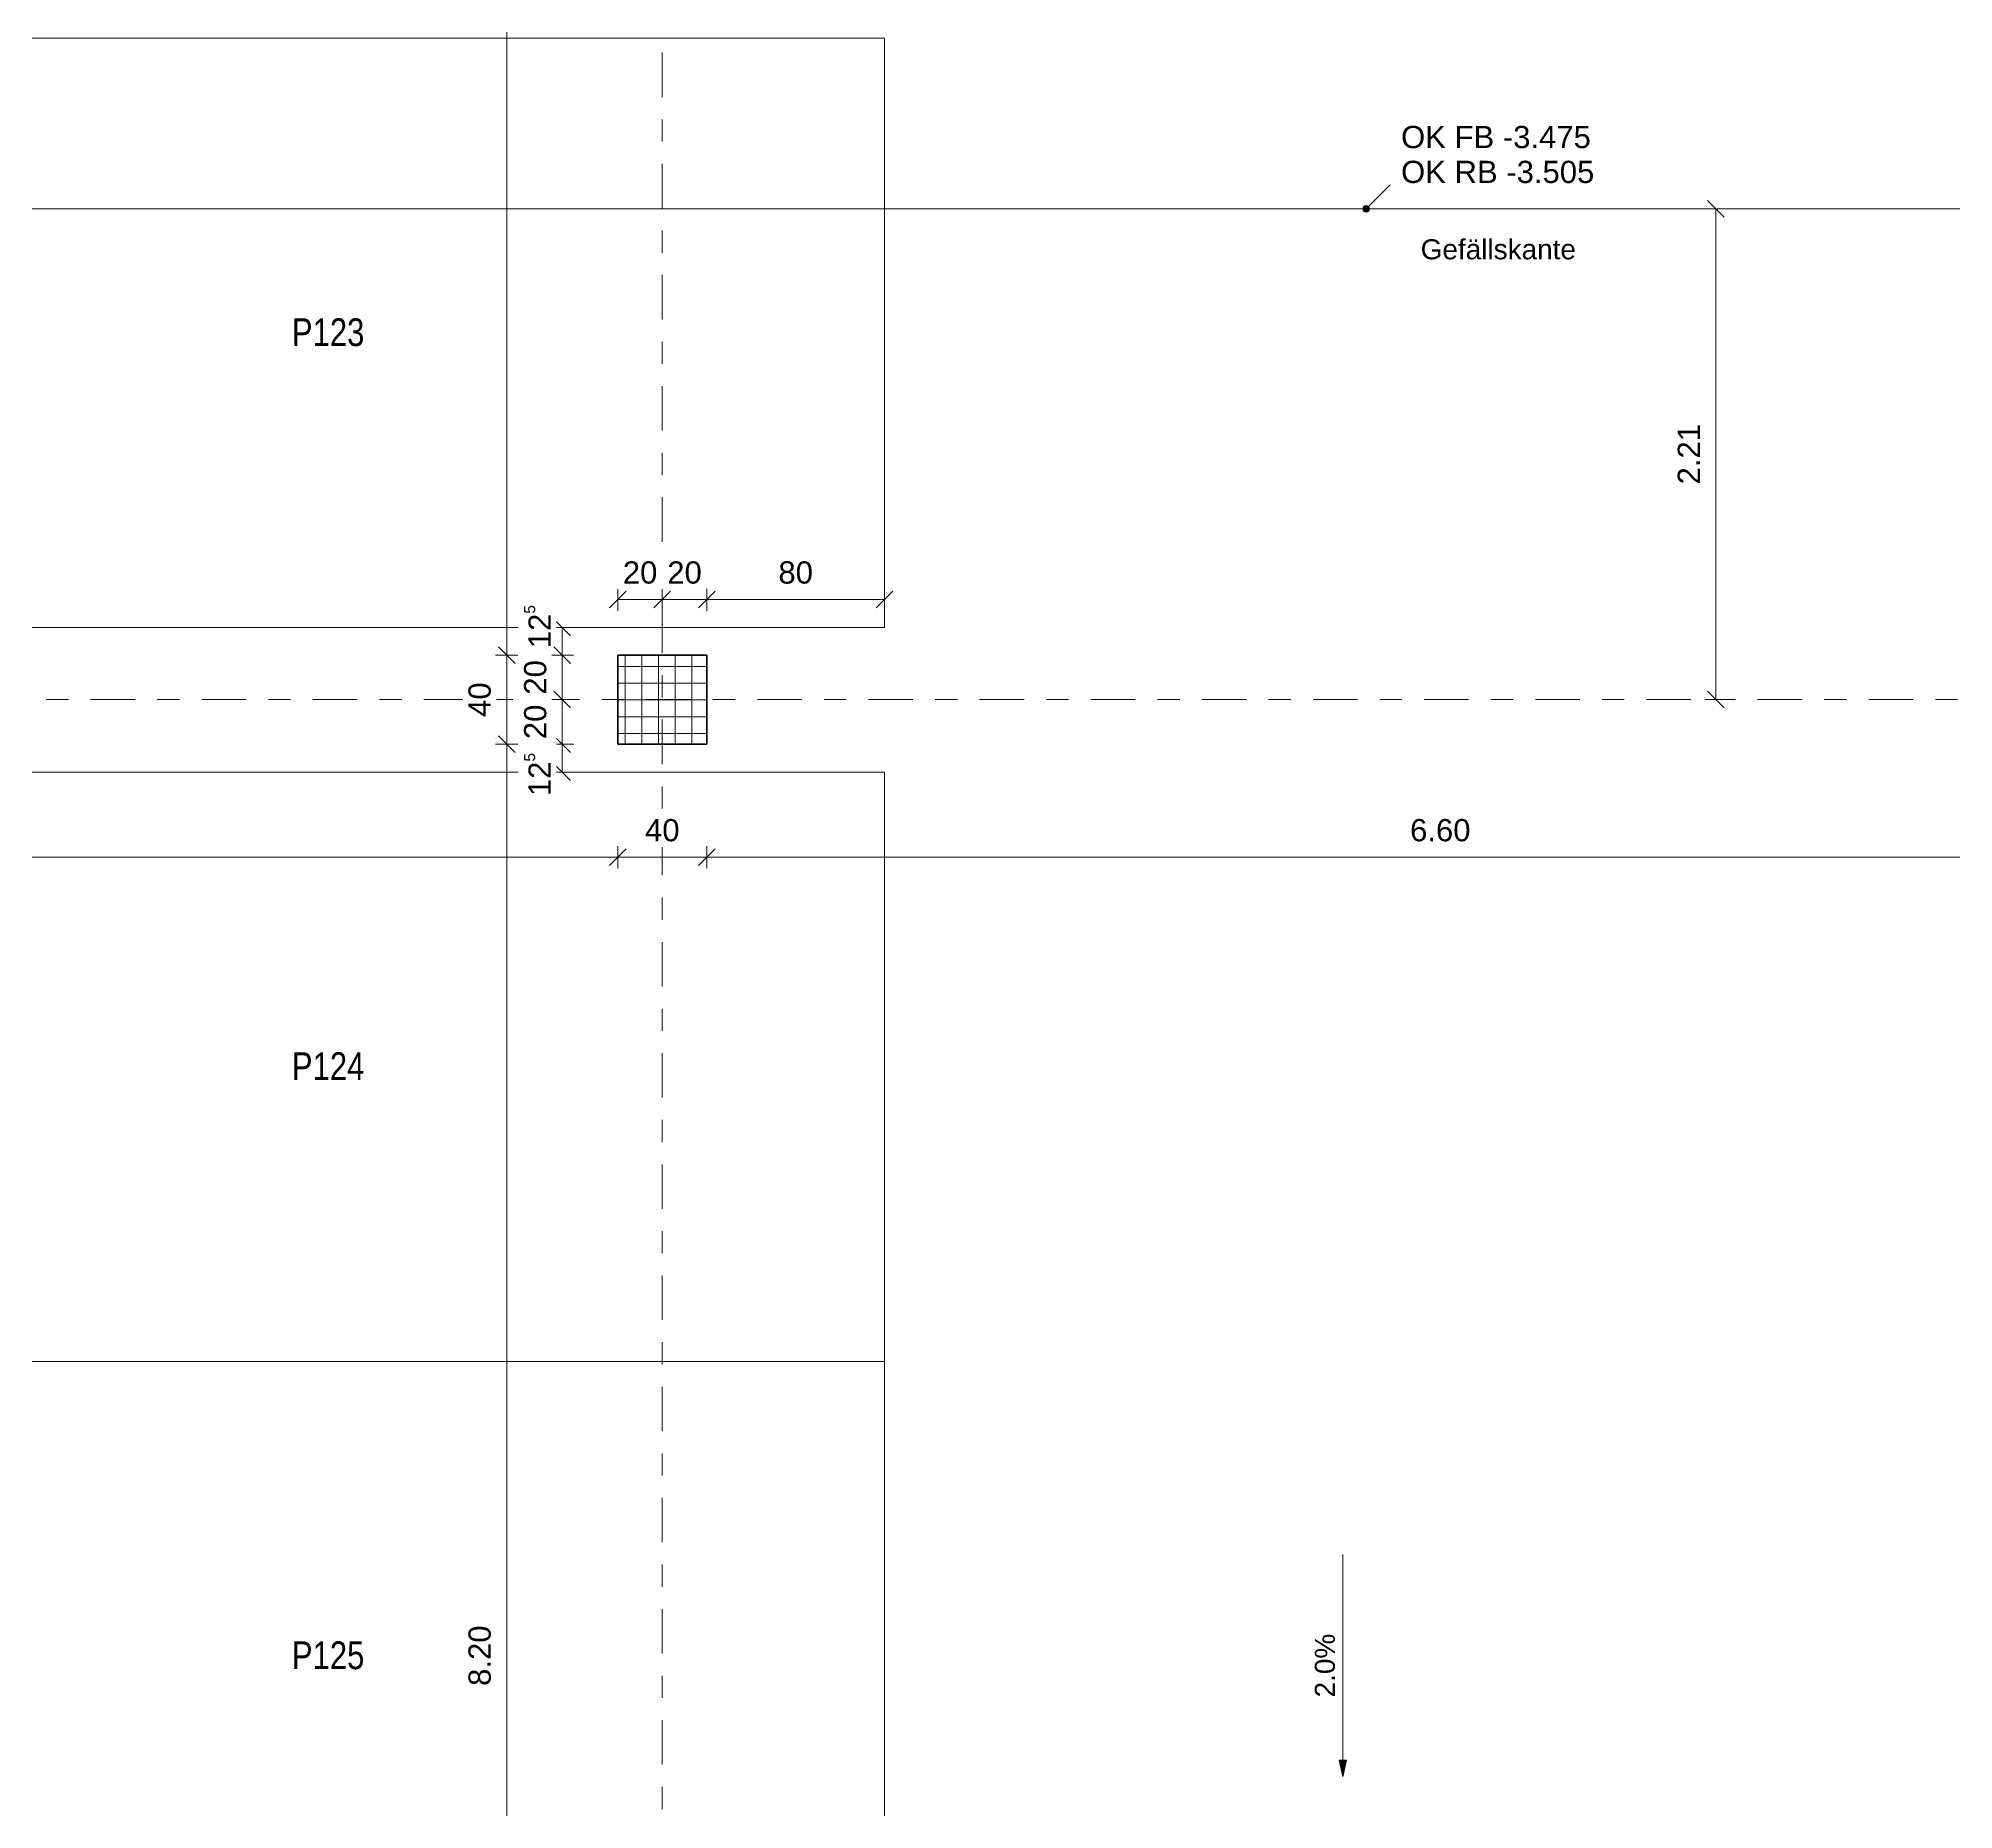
# Model space of a CAD drawing. Header units: metres. Extents: x -86 to 44, y -23 to 39.
# Drawn here: x -46.52 to -37.9, y -1.02 to 6.95 of the extents above; entities that cross this region are included whole.
import ezdxf

# ---------------------------------------------------------------- set-up
doc = ezdxf.new("R2010")
doc.units = ezdxf.units.M
doc.linetypes.add('_Rasterlinie_', pattern=[0.375, 0.2, -0.05, 0.075, -0.05])
for name, color, linetype, lineweight in [('A-____-____-DIMS', 7, 'Continuous', 5), ('A-____-____-DIMS-50', 7, 'Continuous', 5), ('A-FLOR-____-OTLN', 7, 'Continuous', 9), ('C-PRKG-____-IDEN', 7, 'Continuous', 5), ('C-PRKG-____-OTLN', 7, 'Continuous', 9), ('G-____-____-DIMS', 7, 'Continuous', 5), ('S-COLS-____-MCUT', 7, 'Continuous', 35), ('S-COLS-____-OTLN', 7, 'Continuous', 9), ('S-GRID-____-OTLN', 7, 'Continuous', 5), ('Text', 7, 'Continuous', 5)]:
    doc.layers.add(name, color=color, linetype=linetype, lineweight=lineweight)
doc.styles.add('Arial', font='arial.ttf', dxfattribs={"height": 0.09})
doc.styles.add('Arial_1', font='arial.ttf', dxfattribs={"height": 0.1})
doc.styles.add('Arial_3', font='arial.ttf', dxfattribs={"width": 0.8, "height": 0.125})
doc.dimstyles.new('SUB_Rohbau_fein_3', dxfattribs={"dimscale": 0.3048, "dimtxt": 0.102026, "dimasz": 0.246063, "dimexe": 0.164042, "dimexo": 0.0625, "dimgap": 0.123031, "dimtad": 1, "dimdec": 1, "dimlfac": 100, "dimrnd": 0.5, "dimdsep": 46, "dimtxsty": 'Arial_1', "dimblk1": 'OBLIQUE', "dimblk2": 'OBLIQUE', "dimsah": 1, "dimcen": 0.09, "dimazin": 0, "dimtfac": 1, "dimtdec": 4, "dimtix": 1, "dimtmove": 2, "dimatfit": 3, "dimfxl": 0.164042, "dimfxlon": 1, "dimtvp": 1, "dimtfill": 1, "dimtolj": 1, "dimtzin": 0, "dimarcsym": 2})
doc.dimstyles.new('SUB_Rohbau_fein_6', dxfattribs={"dimscale": 0.3048, "dimtxt": 0.102026, "dimasz": 0.246063, "dimexe": 0.164042, "dimexo": 0.0625, "dimgap": 0.123031, "dimtad": 1, "dimdec": 1, "dimlfac": 100, "dimrnd": 0.5, "dimdsep": 46, "dimtxsty": 'Arial_1', "dimblk1": 'OBLIQUE', "dimblk2": 'OBLIQUE', "dimsah": 1, "dimcen": 0.09, "dimazin": 0, "dimtfac": 1, "dimtdec": 4, "dimtix": 1, "dimtmove": 0, "dimatfit": 3, "dimfxl": 0.164042, "dimfxlon": 1, "dimtvp": 1, "dimtfill": 1, "dimtolj": 1, "dimtzin": 0, "dimarcsym": 2})
doc.dimstyles.new('SUB_Rohbau_fein_7', dxfattribs={"dimscale": 0.3048, "dimtxt": 0.102026, "dimasz": 0.246063, "dimexe": 0.164042, "dimexo": 0.0625, "dimgap": 0.123031, "dimtad": 1, "dimrnd": 0.005, "dimzin": 0, "dimdsep": 46, "dimtxsty": 'Arial_1', "dimblk1": 'OBLIQUE', "dimblk2": 'OBLIQUE', "dimsah": 1, "dimcen": 0.09, "dimazin": 0, "dimtfac": 1, "dimtdec": 4, "dimtix": 1, "dimtmove": 0, "dimatfit": 3, "dimfxl": 0.164042, "dimfxlon": 1, "dimtvp": 1, "dimtfill": 1, "dimtolj": 1, "dimtzin": 0, "dimarcsym": 2})
doc.dimstyles.new('SUB_Rohbau_fein_8', dxfattribs={"dimscale": 0.3048, "dimtxt": 0.102026, "dimasz": 0.246063, "dimexe": 0.164042, "dimexo": 0.0625, "dimgap": 0.123031, "dimtad": 1, "dimdec": 1, "dimlfac": 100, "dimrnd": 0.5, "dimdsep": 46, "dimtxsty": 'Arial_1', "dimblk1": 'OBLIQUE', "dimblk2": 'OBLIQUE', "dimsah": 1, "dimcen": 0.09, "dimazin": 0, "dimtfac": 1, "dimtdec": 4, "dimtix": 1, "dimtmove": 0, "dimatfit": 3, "dimfxl": 0.164042, "dimfxlon": 1, "dimtvp": 1, "dimtfill": 1, "dimtolj": 1, "dimtzin": 0, "dimarcsym": 2})

# ---------------------------------------------------------------- blocks, each defined once
blk = doc.blocks.new('PP_Parkplatz - 2650 x 5000-V28--01_UG_OK_FFB_AF')
at = {"layer": 'C-PRKG-____-OTLN', "color": 253, "true_color": 0x999999}
for p, q in [((-47.708, 6.951), (-47.708, 4.3016)), ((-42.708, 6.951), (-47.708, 6.951)), ((-42.708, 6.951), (-47.708, 6.951)), ((-47.708, 6.951), (-47.708, 4.3015)), ((-47.708, 4.3016), (-47.708, 6.951)), ((-47.708, 6.951), (-42.708, 6.951)), ((-47.708, 6.951), (-47.708, 6.951)), ((-42.708, 6.951), (-42.708, 4.3016)), ((-42.708, 4.3015), (-42.708, 6.951)), ((-42.708, 6.951), (-42.708, 4.3016)), ((-42.708, 6.951), (-42.708, 6.951)), ((-42.708, 4.3016), (-47.708, 4.3016)), ((-42.708, 4.3016), (-47.708, 4.3016)), ((-47.708, 4.3015), (-47.708, 4.3016)), ((-47.708, 4.3015), (-42.708, 4.3015)), ((-42.708, 4.3015), (-42.708, 4.3016))]:
    blk.add_line(p, q, dxfattribs=at)
blk = doc.blocks.new('PP_Parkplatz - 2650 x 5000-V30--01_UG_OK_FFB_AF')
at = {"layer": 'C-PRKG-____-OTLN', "color": 253, "true_color": 0x999999}
for p, q in [((-47.708, 1.0005), (-47.708, -1.649)), ((-42.708, 1.0005), (-47.708, 1.0005)), ((-42.708, 1.0005), (-47.708, 1.0005)), ((-47.708, 1.0005), (-47.708, -1.649)), ((-47.708, -1.649), (-47.708, 1.0005)), ((-47.708, 1.0005), (-42.708, 1.0005)), ((-47.708, 1.0005), (-47.708, 1.0005)), ((-42.708, 1.0005), (-42.708, -1.649)), ((-42.708, -1.649), (-42.708, 1.0005)), ((-42.708, 1.0005), (-42.708, -1.649)), ((-42.708, 1.0005), (-42.708, 1.0005)), ((-42.708, -1.649), (-47.708, -1.649)), ((-47.708, -1.649), (-42.708, -1.649)), ((-42.708, -1.649), (-47.708, -1.649)), ((-47.708, -1.649), (-47.708, -1.649)), ((-42.708, -1.649), (-42.708, -1.649))]:
    blk.add_line(p, q, dxfattribs=at)
blk = doc.blocks.new('PP_Parkplatz - 2650 x 5000-V31--01_UG_OK_FFB_AF')
at = {"layer": 'C-PRKG-____-OTLN', "color": 253, "true_color": 0x999999}
for p, q in [((-47.708, 3.6499), (-47.708, 1.0005)), ((-42.708, 3.6499), (-47.708, 3.6499)), ((-42.708, 3.6499), (-47.708, 3.6499)), ((-47.708, 3.6499), (-47.708, 1.0005)), ((-47.708, 1.0005), (-47.708, 3.6499)), ((-47.708, 3.6499), (-42.708, 3.6499)), ((-47.708, 3.6499), (-47.708, 3.6499)), ((-42.708, 3.6499), (-42.708, 1.0005)), ((-42.708, 1.0005), (-42.708, 3.6499)), ((-42.708, 3.6499), (-42.708, 1.0005)), ((-42.708, 3.6499), (-42.708, 3.6499)), ((-42.708, 1.0005), (-47.708, 1.0005)), ((-47.708, 1.0005), (-42.708, 1.0005)), ((-42.708, 1.0005), (-47.708, 1.0005)), ((-47.708, 1.0005), (-47.708, 1.0005)), ((-42.708, 1.0005), (-42.708, 1.0005))]:
    blk.add_line(p, q, dxfattribs=at)
blk = doc.blocks.new('DIMBLOCK900--01_UG_OK_FFB_AF')
at = {"layer": 'A-____-____-DIMS-50'}
for p, q in [((-43.908, 4.4266), (-43.9455, 4.3891)), ((-43.908, 4.4266), (-43.908, 4.4766)), ((-43.908, 4.4266), (-43.8705, 4.4641)), ((-43.908, 4.4266), (-43.708, 4.4266)), ((-43.908, 4.4266), (-43.908, 4.3766)), ((-43.708, 4.4266), (-43.7455, 4.3891)), ((-43.708, 4.4266), (-43.708, 4.4766)), ((-43.708, 4.4266), (-43.6705, 4.4641)), ((-43.708, 4.4266), (-43.708, 4.3766))]:
    blk.add_line(p, q, dxfattribs=at)
at = {"layer": 'A-____-____-DIMS-50', "color": 0, "insert": (-43.8856, 4.5986), "char_height": 0.1, "width": 0.186088, "attachment_point": 1, "line_spacing_factor": 0.941778, "style": 'Arial_1', "bg_fill": 3, "box_fill_scale": 1.25, "bg_fill_color": 256, "bg_fill_true_color": 13158600, "bg_fill_transparency": 0}
blk.add_mtext('20', dxfattribs=at)
blk = doc.blocks.new('_Oblique')
at = {"color": 0, "linetype": 'ByBlock', "lineweight": -2}
blk.add_line((-0.5, -0.5), (0.5, 0.5), dxfattribs=at)
blk = doc.blocks.new('DIMBLOCK901--01_UG_OK_FFB_AF')
at = {"layer": 'A-____-____-DIMS-50'}
for p, q in [((-43.708, 4.4266), (-43.7455, 4.3891)), ((-43.708, 4.4266), (-43.708, 4.4766)), ((-43.708, 4.4266), (-43.6705, 4.4641)), ((-43.708, 4.4266), (-43.508, 4.4266)), ((-43.708, 4.4266), (-43.708, 4.3766)), ((-43.508, 4.4266), (-43.5455, 4.3891)), ((-43.508, 4.4266), (-43.508, 4.4766)), ((-43.508, 4.4266), (-43.4705, 4.4641)), ((-43.508, 4.4266), (-43.508, 4.3766))]:
    blk.add_line(p, q, dxfattribs=at)
at = {"layer": 'A-____-____-DIMS-50', "color": 0, "insert": (-43.6856, 4.5986), "char_height": 0.1, "width": 0.186088, "attachment_point": 1, "line_spacing_factor": 0.941778, "style": 'Arial_1', "bg_fill": 3, "box_fill_scale": 1.25, "bg_fill_color": 256, "bg_fill_true_color": 13158600, "bg_fill_transparency": 0}
blk.add_mtext('20', dxfattribs=at)
blk = doc.blocks.new('DIMBLOCK902--01_UG_OK_FFB_AF')
at = {"layer": 'A-____-____-DIMS-50'}
for p, q in [((-43.508, 4.4266), (-43.5455, 4.3891)), ((-43.508, 4.4266), (-43.508, 4.4766)), ((-43.508, 4.4266), (-43.4705, 4.4641)), ((-43.508, 4.4266), (-42.708, 4.4266)), ((-43.508, 4.4266), (-43.508, 4.3766)), ((-42.708, 4.4266), (-42.7455, 4.3891)), ((-42.708, 4.4266), (-42.708, 4.4766)), ((-42.708, 4.4266), (-42.6705, 4.4641)), ((-42.708, 4.4266), (-42.708, 4.3766))]:
    blk.add_line(p, q, dxfattribs=at)
at = {"layer": 'A-____-____-DIMS-50', "color": 0, "insert": (-43.1856, 4.5986), "char_height": 0.1, "width": 0.186088, "attachment_point": 1, "line_spacing_factor": 0.941778, "style": 'Arial_1', "bg_fill": 3, "box_fill_scale": 1.25, "bg_fill_color": 256, "bg_fill_true_color": 13158600, "bg_fill_transparency": 0}
blk.add_mtext('80', dxfattribs=at)
blk = doc.blocks.new('DIMBLOCK998--01_UG_OK_FFB_AF')
at = {"layer": 'A-____-____-DIMS-50'}
for p, q in [((-44.408, 3.7766), (-44.4455, 3.8141)), ((-44.408, 3.7766), (-44.458, 3.7766)), ((-44.408, -4.4234), (-44.408, 3.7766)), ((-44.408, 3.7766), (-44.3705, 3.7391)), ((-44.408, 3.7766), (-44.358, 3.7766)), ((-44.408, -4.4234), (-44.4455, -4.3859)), ((-44.408, -4.4234), (-44.458, -4.4234)), ((-44.408, -4.4234), (-44.3705, -4.4609)), ((-44.408, -4.4234), (-44.358, -4.4234))]:
    blk.add_line(p, q, dxfattribs=at)
at = {"layer": 'A-____-____-DIMS-50', "color": 0, "insert": (-44.58, -0.4591), "char_height": 0.1, "width": 0.325653, "attachment_point": 1, "rotation": 90, "line_spacing_factor": 0.941778, "style": 'Arial_1', "bg_fill": 3, "box_fill_scale": 1.25, "bg_fill_color": 256, "bg_fill_true_color": 13158600, "bg_fill_transparency": 0}
blk.add_mtext('8.20', dxfattribs=at)
blk = doc.blocks.new('DIMBLOCK999--01_UG_OK_FFB_AF')
at = {"layer": 'A-____-____-DIMS-50'}
for p, q in [((-44.408, 4.1766), (-44.458, 4.1766)), ((-44.408, 4.1766), (-44.4455, 4.2141)), ((-44.408, 3.7766), (-44.408, 4.1766)), ((-44.408, 4.1766), (-44.3705, 4.1391)), ((-44.408, 4.1766), (-44.358, 4.1766)), ((-44.408, 3.7766), (-44.4455, 3.8141)), ((-44.408, 3.7766), (-44.458, 3.7766)), ((-44.408, 3.7766), (-44.3705, 3.7391)), ((-44.408, 3.7766), (-44.358, 3.7766))]:
    blk.add_line(p, q, dxfattribs=at)
at = {"layer": 'A-____-____-DIMS-50', "color": 0, "insert": (-44.58, 3.899), "char_height": 0.1, "width": 0.186088, "attachment_point": 1, "rotation": 90, "line_spacing_factor": 0.941778, "style": 'Arial_1', "bg_fill": 3, "box_fill_scale": 1.25, "bg_fill_color": 256, "bg_fill_true_color": 13158600, "bg_fill_transparency": 0}
blk.add_mtext('40', dxfattribs=at)
blk = doc.blocks.new('DIMBLOCK1000--01_UG_OK_FFB_AF')
at = {"layer": 'A-____-____-DIMS-50'}
for p, q in [((-44.408, 12.3766), (-44.4455, 12.4141)), ((-44.408, 12.3766), (-44.458, 12.3766)), ((-44.408, 4.1766), (-44.408, 12.3766)), ((-44.408, 12.3766), (-44.3705, 12.3391)), ((-44.408, 12.3766), (-44.358, 12.3766)), ((-44.408, 4.1766), (-44.458, 4.1766)), ((-44.408, 4.1766), (-44.4455, 4.2141)), ((-44.408, 4.1766), (-44.3705, 4.1391)), ((-44.408, 4.1766), (-44.358, 4.1766))]:
    blk.add_line(p, q, dxfattribs=at)
at = {"layer": 'A-____-____-DIMS-50', "color": 0, "insert": (-44.58, 8.1409), "char_height": 0.1, "width": 0.325653, "attachment_point": 1, "rotation": 90, "line_spacing_factor": 0.941778, "style": 'Arial_1', "bg_fill": 3, "box_fill_scale": 1.25, "bg_fill_color": 256, "bg_fill_true_color": 13158600, "bg_fill_transparency": 0}
blk.add_mtext('8.20', dxfattribs=at)
blk = doc.blocks.new('DIMBLOCK1445--01_UG_OK_FFB_AF')
at = {"layer": 'A-____-____-DIMS-50'}
for p, q in [((-51.508, 3.2675), (-51.508, 3.3175)), ((-51.508, 3.2675), (-51.4705, 3.305)), ((-43.908, 3.2675), (-43.908, 3.3175)), ((-43.908, 3.2675), (-43.8705, 3.305)), ((-51.508, 3.2675), (-51.5455, 3.23)), ((-51.508, 3.2675), (-43.908, 3.2675)), ((-51.508, 3.2675), (-51.508, 3.2175)), ((-43.908, 3.2675), (-43.9455, 3.23)), ((-43.908, 3.2675), (-43.908, 3.2175))]:
    blk.add_line(p, q, dxfattribs=at)
at = {"layer": 'A-____-____-DIMS-50', "color": 0, "insert": (-47.8437, 3.4396), "char_height": 0.1, "width": 0.325653, "attachment_point": 1, "line_spacing_factor": 0.941778, "style": 'Arial_1', "bg_fill": 3, "box_fill_scale": 1.25, "bg_fill_color": 256, "bg_fill_true_color": 13158600, "bg_fill_transparency": 0}
blk.add_mtext('7.60', dxfattribs=at)
blk = doc.blocks.new('DIMBLOCK1446--01_UG_OK_FFB_AF')
at = {"layer": 'A-____-____-DIMS-50'}
for p, q in [((-43.908, 3.2675), (-43.908, 3.3175)), ((-43.908, 3.2675), (-43.8705, 3.305)), ((-43.508, 3.2675), (-43.508, 3.3175)), ((-43.508, 3.2675), (-43.4705, 3.305)), ((-43.908, 3.2675), (-43.9455, 3.23)), ((-43.908, 3.2675), (-43.508, 3.2675)), ((-43.908, 3.2675), (-43.908, 3.2175)), ((-43.508, 3.2675), (-43.5455, 3.23)), ((-43.508, 3.2675), (-43.508, 3.2175))]:
    blk.add_line(p, q, dxfattribs=at)
at = {"layer": 'A-____-____-DIMS-50', "color": 0, "insert": (-43.7856, 3.4396), "char_height": 0.1, "width": 0.186088, "attachment_point": 1, "line_spacing_factor": 0.941778, "style": 'Arial_1', "bg_fill": 3, "box_fill_scale": 1.25, "bg_fill_color": 256, "bg_fill_true_color": 13158600, "bg_fill_transparency": 0}
blk.add_mtext('40', dxfattribs=at)
blk = doc.blocks.new('DIMBLOCK1447--01_UG_OK_FFB_AF')
at = {"layer": 'A-____-____-DIMS-50'}
for p, q in [((-43.508, 3.2675), (-43.508, 3.3175)), ((-43.508, 3.2675), (-43.4705, 3.305)), ((-36.908, 3.2675), (-36.908, 3.3175)), ((-36.908, 3.2675), (-36.8705, 3.305)), ((-43.508, 3.2675), (-43.5455, 3.23)), ((-43.508, 3.2675), (-36.908, 3.2675)), ((-43.508, 3.2675), (-43.508, 3.2175)), ((-36.908, 3.2675), (-36.9455, 3.23)), ((-36.908, 3.2675), (-36.908, 3.2175))]:
    blk.add_line(p, q, dxfattribs=at)
at = {"layer": 'A-____-____-DIMS-50', "color": 0, "insert": (-40.3437, 3.4396), "char_height": 0.1, "width": 0.325653, "attachment_point": 1, "line_spacing_factor": 0.941778, "style": 'Arial_1', "bg_fill": 3, "box_fill_scale": 1.25, "bg_fill_color": 256, "bg_fill_true_color": 13158600, "bg_fill_transparency": 0}
blk.add_mtext('6.60', dxfattribs=at)
blk = doc.blocks.new('DIMBLOCK1463--01_UG_OK_FFB_AF')
at = {"layer": 'A-____-____-DIMS-50'}
for p, q in [((-38.9676, 6.1841), (-39.0051, 6.2216)), ((-38.9676, 6.1841), (-39.0176, 6.1841)), ((-38.9676, 6.1841), (-38.9676, 3.9766)), ((-38.9676, 6.1841), (-38.9301, 6.1466)), ((-38.9676, 6.1841), (-38.9176, 6.1841)), ((-38.9676, 3.9766), (-39.0176, 3.9766)), ((-38.9676, 3.9766), (-39.0051, 4.0141)), ((-38.9676, 3.9766), (-38.9301, 3.9391)), ((-38.9676, 3.9766), (-38.9176, 3.9766))]:
    blk.add_line(p, q, dxfattribs=at)
at = {"layer": 'A-____-____-DIMS-50', "color": 0, "insert": (-39.1396, 4.9446), "char_height": 0.1, "width": 0.325653, "attachment_point": 1, "rotation": 90, "line_spacing_factor": 0.941778, "style": 'Arial_1', "bg_fill": 3, "box_fill_scale": 1.25, "bg_fill_color": 256, "bg_fill_true_color": 13158600, "bg_fill_transparency": 0}
blk.add_mtext('2.21', dxfattribs=at)
blk = doc.blocks.new('DIMBLOCK1934--01_UG_OK_FFB_AF')
at = {"layer": 'A-____-____-DIMS-50'}
for p, q in [((-44.158, 4.3016), (-44.1955, 4.3391)), ((-44.158, 4.3016), (-44.208, 4.3016)), ((-44.158, 4.3016), (-44.158, 4.1766)), ((-44.158, 4.3016), (-44.1205, 4.2641)), ((-44.158, 4.3016), (-44.108, 4.3016)), ((-44.158, 4.1766), (-44.208, 4.1766)), ((-44.158, 4.1766), (-44.1955, 4.2141)), ((-44.158, 4.1766), (-44.1205, 4.1391)), ((-44.158, 4.1766), (-44.108, 4.1766))]:
    blk.add_line(p, q, dxfattribs=at)
at = {"layer": 'A-____-____-DIMS-50', "color": 0, "insert": (-44.33, 4.2079), "char_height": 0.1, "width": 0.248525, "attachment_point": 1, "rotation": 90, "line_spacing_factor": 0.941778, "style": 'Arial_1', "bg_fill": 3, "box_fill_scale": 1.25, "bg_fill_color": 256, "bg_fill_true_color": 13158600, "bg_fill_transparency": 0}
blk.add_mtext('12\\A2\\H0.5x;\\S5^  ;\\H2x;', dxfattribs=at)
blk = doc.blocks.new('DIMBLOCK1935--01_UG_OK_FFB_AF')
at = {"layer": 'A-____-____-DIMS-50'}
for p, q in [((-44.158, 4.1766), (-44.208, 4.1766)), ((-44.158, 4.1766), (-44.1955, 4.2141)), ((-44.158, 4.1766), (-44.158, 3.9766)), ((-44.158, 4.1766), (-44.1205, 4.1391)), ((-44.158, 4.1766), (-44.108, 4.1766)), ((-44.158, 3.9766), (-44.208, 3.9766)), ((-44.158, 3.9766), (-44.1955, 4.0141)), ((-44.158, 3.9766), (-44.1205, 3.9391)), ((-44.158, 3.9766), (-44.108, 3.9766))]:
    blk.add_line(p, q, dxfattribs=at)
at = {"layer": 'A-____-____-DIMS-50', "color": 0, "insert": (-44.33, 3.999), "char_height": 0.1, "width": 0.186088, "attachment_point": 1, "rotation": 90, "line_spacing_factor": 0.941778, "style": 'Arial_1', "bg_fill": 3, "box_fill_scale": 1.25, "bg_fill_color": 256, "bg_fill_true_color": 13158600, "bg_fill_transparency": 0}
blk.add_mtext('20', dxfattribs=at)
blk = doc.blocks.new('DIMBLOCK1936--01_UG_OK_FFB_AF')
at = {"layer": 'A-____-____-DIMS-50'}
for p, q in [((-44.158, 3.9766), (-44.208, 3.9766)), ((-44.158, 3.9766), (-44.1955, 4.0141)), ((-44.158, 3.9766), (-44.158, 3.7766)), ((-44.158, 3.9766), (-44.1205, 3.9391)), ((-44.158, 3.9766), (-44.108, 3.9766)), ((-44.158, 3.7766), (-44.1955, 3.8141)), ((-44.158, 3.7766), (-44.208, 3.7766)), ((-44.158, 3.7766), (-44.1205, 3.7391)), ((-44.158, 3.7766), (-44.108, 3.7766))]:
    blk.add_line(p, q, dxfattribs=at)
at = {"layer": 'A-____-____-DIMS-50', "color": 0, "insert": (-44.33, 3.799), "char_height": 0.1, "width": 0.186088, "attachment_point": 1, "rotation": 90, "line_spacing_factor": 0.941778, "style": 'Arial_1', "bg_fill": 3, "box_fill_scale": 1.25, "bg_fill_color": 256, "bg_fill_true_color": 13158600, "bg_fill_transparency": 0}
blk.add_mtext('20', dxfattribs=at)
blk = doc.blocks.new('DIMBLOCK1937--01_UG_OK_FFB_AF')
at = {"layer": 'A-____-____-DIMS-50'}
for p, q in [((-44.158, 3.7766), (-44.1955, 3.8141)), ((-44.158, 3.7766), (-44.208, 3.7766)), ((-44.158, 3.7766), (-44.158, 3.6499)), ((-44.158, 3.7766), (-44.1205, 3.7391)), ((-44.158, 3.7766), (-44.108, 3.7766)), ((-44.158, 3.6499), (-44.208, 3.6499)), ((-44.158, 3.6499), (-44.1955, 3.6874)), ((-44.158, 3.6499), (-44.1205, 3.6124)), ((-44.158, 3.6499), (-44.108, 3.6499))]:
    blk.add_line(p, q, dxfattribs=at)
at = {"layer": 'A-____-____-DIMS-50', "color": 0, "insert": (-44.33, 3.5426), "char_height": 0.1, "width": 0.248525, "attachment_point": 1, "rotation": 90, "line_spacing_factor": 0.941778, "style": 'Arial_1', "bg_fill": 3, "box_fill_scale": 1.25, "bg_fill_color": 256, "bg_fill_true_color": 13158600, "bg_fill_transparency": 0}
blk.add_mtext('12\\A2\\H0.5x;\\S5^  ;\\H2x;', dxfattribs=at)

msp = doc.modelspace()

# ---------------------------------------------------------------- hatches: boundary and pattern name
at = {"layer": 'G-____-____-DIMS', "lineweight": 9}
h = msp.add_hatch(color=256, dxfattribs=at)
edge = h.paths.add_edge_path()
edge.add_arc((-40.5411, 6.1841), 0.015, 0, 360)
at = {"layer": 'G-____-____-DIMS'}
msp.add_hatch(color=256, dxfattribs=at).paths.add_polyline_path([(-40.646, -0.8682), (-40.6294, -0.7932), (-40.6627, -0.7932)])
at = {"layer": 'S-COLS-____-OTLN'}
h = msp.add_hatch(dxfattribs=at)
h.set_pattern_fill('FP_2', color=256, style=0, pattern_type=2)
h.set_pattern_definition([(0, (0, 0), (0, 0.075), []), (90, (0, 0), (-0.075, 5e-18), [])])
h.paths.add_polyline_path([(-43.508, 3.7766), (-43.508, 4.1766), (-43.908, 4.1766), (-43.908, 3.7766)])

# ---------------------------------------------------------------- linework, layer by layer
at = {"layer": 'A-FLOR-____-OTLN'}
msp.add_line((-32.708, 6.1841), (-77.708, 6.1841), dxfattribs=at)
at = {"layer": 'G-____-____-DIMS'}
for p, q in [((-40.5411, 6.1841), (-40.4334, 6.2918)), ((-40.4334, 6.2918), (-40.4354, 6.2918)), ((-40.6294, -0.7932), (-40.6627, -0.7932)), ((-40.6627, -0.7932), (-40.646, -0.8682)), ((-40.646, -0.8682), (-40.6294, -0.7932))]:
    msp.add_line(p, q, dxfattribs=at)
at = {"layer": 'G-____-____-DIMS', "lineweight": 9}
msp.add_circle((-40.5411, 6.1841), 0.015, dxfattribs=at)
at = {"layer": 'S-COLS-____-MCUT'}
for p, q in [((-43.508, 4.1766), (-43.908, 4.1766)), ((-43.908, 4.1766), (-43.908, 3.7766)), ((-43.508, 3.7766), (-43.508, 4.1766)), ((-43.908, 3.7766), (-43.508, 3.7766))]:
    msp.add_line(p, q, dxfattribs=at)
at = {"layer": 'S-GRID-____-OTLN', "color": 8, "linetype": '_Rasterlinie_', "true_color": 0x808080}
for p, q in [((-43.708, -7.8134), (-43.708, 34.9016)), ((-80.7802, 3.9766), (-35.6866, 3.9766))]:
    msp.add_line(p, q, dxfattribs=at)

# ---------------------------------------------------------------- block references
at = {"layer": 'C-PRKG-____-OTLN', "color": 253, "true_color": 0x999999}
for name in ['PP_Parkplatz - 2650 x 5000-V28--01_UG_OK_FFB_AF', 'PP_Parkplatz - 2650 x 5000-V31--01_UG_OK_FFB_AF', 'PP_Parkplatz - 2650 x 5000-V30--01_UG_OK_FFB_AF']:
    msp.add_blockref(name, (0, 0), dxfattribs=at)

# ---------------------------------------------------------------- texts
at = {"layer": 'G-____-____-DIMS', "insert": (-40.3843, 6.5572), "char_height": 0.1, "width": 1.039397, "attachment_point": 1, "line_spacing_factor": 0.941778, "style": 'Arial_1'}
msp.add_mtext('OK FB -3.475\\POK RB -3.505', dxfattribs=at)
at = {"layer": 'G-____-____-DIMS', "insert": (-40.7721, -0.511), "char_height": 0.09, "width": 0.342666, "attachment_point": 1, "rotation": 90, "line_spacing_factor": 0.941778, "style": 'Arial', "bg_fill": 3, "box_fill_scale": 1.25, "bg_fill_color": 256, "bg_fill_true_color": 13158600, "bg_fill_transparency": 0}
msp.add_mtext('2.0%', dxfattribs=at)
at = {"layer": 'Text', "insert": (-40.2961, 6.0471), "char_height": 0.09, "width": 0.805696, "attachment_point": 1, "style": 'Arial', "bg_fill": 3, "box_fill_scale": 1.25, "bg_fill_color": 256, "bg_fill_true_color": 13158600, "bg_fill_transparency": 0}
msp.add_mtext('Gefällskante', dxfattribs=at)

# ---------------------------------------------------------------- next in the draw order: linework, layer by layer
at = {"layer": 'G-____-____-DIMS'}
msp.add_line((-40.646, 0.1318), (-40.646, -0.8682), dxfattribs=at)

# ---------------------------------------------------------------- next in the draw order: texts
at = {"layer": 'C-PRKG-____-IDEN', "char_height": 0.125, "width": 0.391223, "attachment_point": 1, "style": 'Arial_3', "bg_fill": 3, "box_fill_scale": 1.25, "bg_fill_color": 256, "bg_fill_true_color": 13158600, "bg_fill_transparency": 0}
for s, insert in [('P123', (-45.3746, 5.6918)), ('P124', (-45.3746, 2.3907)), ('P125', (-45.3746, -0.2588))]:
    msp.add_mtext(s, dxfattribs=dict(at, insert=insert))

# ---------------------------------------------------------------- next in the draw order: dimensions: what is measured, and where the dimension line sits
at = {"layer": 'A-____-____-DIMS'}
for base, p1, p2, override, picture, middle in [((-38.9676, 3.9766), (-38.9176, 6.1841), (-38.9176, 3.9766), {"dimpost": '<>', "dimfxl": 2.2075}, 'DIMBLOCK1463--01_UG_OK_FFB_AF', (-39.0553, 5.0803)), ((-44.408, 3.7766), (-44.358, -4.4234), (-44.358, 3.7766), {"dimpost": '<>', "dimfxl": 8.2}, 'DIMBLOCK998--01_UG_OK_FFB_AF', (-44.4966, -0.3234))]:
    dim = msp.add_linear_dim(base=base, p1=p1, p2=p2, angle=90, dimstyle='SUB_Rohbau_fein_7', override=override, dxfattribs=at)
    dim.commit()
    dim.dimension.update_dxf_attribs({"geometry": picture, "text_midpoint": middle})
dim = msp.add_linear_dim(base=(-43.708, 4.4266), p1=(-43.908, 4.3766), p2=(-43.708, 4.4766), dimstyle='SUB_Rohbau_fein_6', override={"dimpost": '<>', "dimfxl": 0.223607}, dxfattribs=at)
dim.commit()
dim.dimension.update_dxf_attribs({"geometry": 'DIMBLOCK900--01_UG_OK_FFB_AF', "text_midpoint": (-43.808, 4.5151)})

# ---------------------------------------------------------------- next in the draw order: dimensions: what is measured, and where the dimension line sits
for base, p1, p2, dimstyle, override, picture, middle in [((-43.508, 4.4266), (-43.708, 4.4766), (-43.508, 4.3766), 'SUB_Rohbau_fein_6', {"dimpost": '<>', "dimfxl": 0.223607}, 'DIMBLOCK901--01_UG_OK_FFB_AF', (-43.608, 4.5151)), ((-43.908, 3.2675), (-51.508, 3.3175), (-43.908, 3.3175), 'SUB_Rohbau_fein_7', {"dimpost": '<>', "dimfxl": 7.6}, 'DIMBLOCK1445--01_UG_OK_FFB_AF', (-47.708, 3.3561))]:
    dim = msp.add_linear_dim(base=base, p1=p1, p2=p2, dimstyle=dimstyle, override=override, dxfattribs=at)
    dim.commit()
    dim.dimension.update_dxf_attribs({"geometry": picture, "text_midpoint": middle})
dim = msp.add_linear_dim(base=(-44.408, 4.1766), p1=(-44.358, 3.7766), p2=(-44.358, 4.1766), angle=90, dimstyle='SUB_Rohbau_fein_6', override={"dimpost": '<>', "dimfxl": 0.4}, dxfattribs=at)
dim.commit()
dim.dimension.update_dxf_attribs({"geometry": 'DIMBLOCK999--01_UG_OK_FFB_AF', "text_midpoint": (-44.4966, 3.9766)})

# ---------------------------------------------------------------- next in the draw order: dimensions: what is measured, and where the dimension line sits
dim = msp.add_linear_dim(base=(-44.408, 12.3766), p1=(-44.358, 4.1766), p2=(-44.358, 12.3766), angle=90, dimstyle='SUB_Rohbau_fein_7', override={"dimpost": '<>', "dimfxl": 8.200004}, dxfattribs=at)
dim.commit()
dim.dimension.update_dxf_attribs({"geometry": 'DIMBLOCK1000--01_UG_OK_FFB_AF', "text_midpoint": (-44.4966, 8.2766)})
for base, p1, p2, dimstyle, override, picture, middle in [((-42.708, 4.4266), (-43.508, 4.3766), (-42.708, 4.4766), 'SUB_Rohbau_fein_6', {"dimpost": '<>', "dimfxl": 0.806226}, 'DIMBLOCK902--01_UG_OK_FFB_AF', (-43.108, 4.5151)), ((-43.508, 3.2675), (-43.908, 3.3175), (-43.508, 3.3175), 'SUB_Rohbau_fein_8', {"dimpost": '<>', "dimfxl": 0.4}, 'DIMBLOCK1446--01_UG_OK_FFB_AF', (-43.708, 3.3561))]:
    dim = msp.add_linear_dim(base=base, p1=p1, p2=p2, dimstyle=dimstyle, override=override, dxfattribs=at)
    dim.commit()
    dim.dimension.update_dxf_attribs({"geometry": picture, "text_midpoint": middle})

# ---------------------------------------------------------------- next in the draw order: dimensions: what is measured, and where the dimension line sits
dim = msp.add_linear_dim(base=(-44.158, 4.1766), p1=(-44.108, 4.3016), p2=(-44.108, 4.1766), angle=90, text='\\A1;12\\Q;{\\A1;{\\H0.5x;\\S5^ ;}}', dimstyle='SUB_Rohbau_fein_3', override={"dimpost": '<>', "dimfxl": 0.125}, dxfattribs=at)
dim.commit()
dim.dimension.update_dxf_attribs({"geometry": 'DIMBLOCK1934--01_UG_OK_FFB_AF', "text_midpoint": (-44.2634, 4.3322), "dimtype": 160, "text_rotation": 90})
dim = msp.add_linear_dim(base=(-36.908, 3.2675), p1=(-43.508, 3.3175), p2=(-36.908, 3.3175), dimstyle='SUB_Rohbau_fein_7', override={"dimpost": '<>', "dimfxl": 6.6}, dxfattribs=at)
dim.commit()
dim.dimension.update_dxf_attribs({"geometry": 'DIMBLOCK1447--01_UG_OK_FFB_AF', "text_midpoint": (-40.208, 3.3561)})

# ---------------------------------------------------------------- next in the draw order: dimensions: what is measured, and where the dimension line sits
dim = msp.add_linear_dim(base=(-44.158, 3.9766), p1=(-44.108, 4.1766), p2=(-44.108, 3.9766), angle=90, dimstyle='SUB_Rohbau_fein_8', override={"dimpost": '<>', "dimfxl": 0.2}, dxfattribs=at)
dim.commit()
dim.dimension.update_dxf_attribs({"geometry": 'DIMBLOCK1935--01_UG_OK_FFB_AF', "text_midpoint": (-44.2466, 4.0766)})

# ---------------------------------------------------------------- next in the draw order: dimensions: what is measured, and where the dimension line sits
dim = msp.add_linear_dim(base=(-44.158, 3.7766), p1=(-44.108, 3.9766), p2=(-44.108, 3.7766), angle=90, dimstyle='SUB_Rohbau_fein_8', override={"dimpost": '<>', "dimfxl": 0.2}, dxfattribs=at)
dim.commit()
dim.dimension.update_dxf_attribs({"geometry": 'DIMBLOCK1936--01_UG_OK_FFB_AF', "text_midpoint": (-44.2466, 3.8766)})

# ---------------------------------------------------------------- next in the draw order: dimensions: what is measured, and where the dimension line sits
dim = msp.add_linear_dim(base=(-44.158, 3.6499), p1=(-44.108, 3.7766), p2=(-44.108, 3.6499), angle=90, text='\\A1;12\\Q;{\\A1;{\\H0.5x;\\S5^ ;}}', dimstyle='SUB_Rohbau_fein_3', override={"dimpost": '<>', "dimfxl": 0.126634}, dxfattribs=at)
dim.commit()
dim.dimension.update_dxf_attribs({"geometry": 'DIMBLOCK1937--01_UG_OK_FFB_AF', "text_midpoint": (-44.2634, 3.6669), "dimtype": 160, "text_rotation": 90})

doc.saveas('drawing.dxf')
